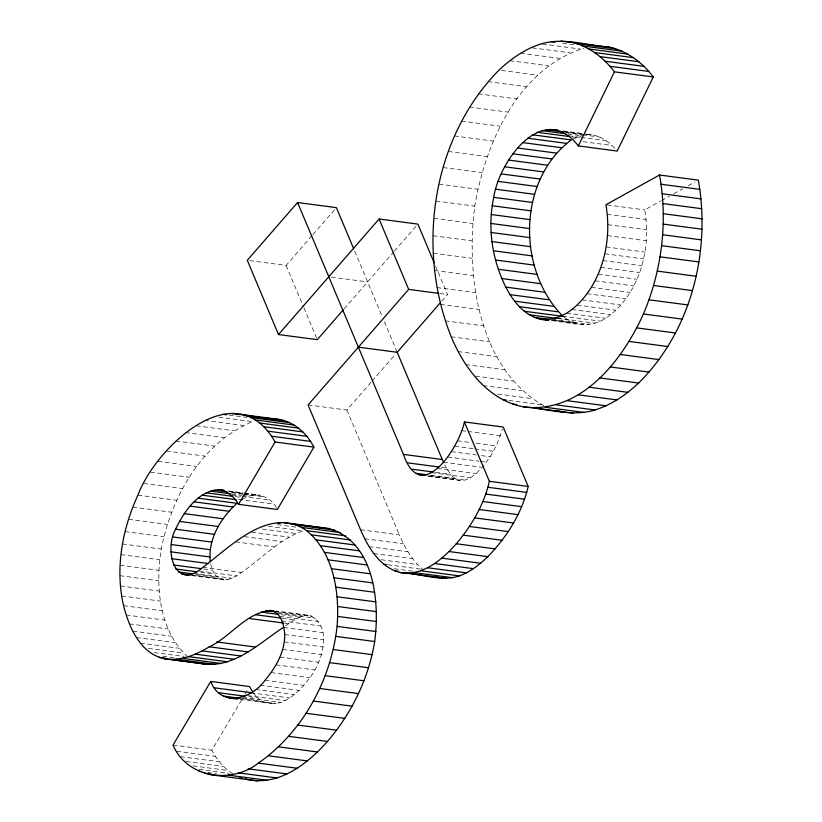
<?xml version="1.0" encoding="UTF-8"?>
<svg xmlns="http://www.w3.org/2000/svg" width="822" height="822" viewBox="0 0 822 822"><rect width="100%" height="100%" fill="white"/><g stroke="black" fill="none" stroke-linecap="round" stroke-linejoin="round"><path stroke-width="0.62" stroke-dasharray="4.11 3.08" d="M188.002 657.014C158.687 630.453 155.389 585.922 161.225 549.055C171.541 496.93 201.431 442.534 252.652 421.655L218.847 417.196M551.069 320.508C568.865 322.286 589.199 329.55 605.516 318.268C615.719 311.867 623.682 302.517 630.135 292.447C645.064 268.013 649.575 237.928 644.736 209.898L660.364 201.215M543.753 405.708C477.664 367.732 465.91 275.051 474.767 206.127C485.463 142.936 517.963 69.017 583.867 48.179M242.449 698.638C256.721 697.95 271.352 708.194 285.09 700.56C295.324 695.443 303.143 686.75 309.894 677.718C322.286 662.07 333.866 624.484 308.733 615.318L276.171 611.023M428.241 476.318L459.549 480.449L464.923 480.089L470.451 477.808L476.205 473.575L482.298 467.358L490.2 456.775L496.252 445.945L502.55 429.218M232.903 773.81C223.759 768.19 216.813 759.62 211.87 750.198L242.398 698.628M244.997 694.23L248.244 688.744M249.785 260.625L286.097 265.414L312.083 235.575M312.925 234.609L336.404 207.647M344.13 308.846L393.594 252.046M394.437 251.08L417.915 224.118M308.075 404.927L346.894 410.044L371.205 382.127M372.047 381.161L395.516 354.21M441.63 301.253L447.497 294.512L435.66 266.359M191.331 575.544L223.892 579.839L227.817 579.602L236.746 575.914L241.689 572.451C261.848 558.302 279.47 539.109 303.226 530.827L264.407 525.7M285.553 625.881C292.54 621.103 299.896 615.421 308.733 615.318M242.1 499.725C253.977 490.333 271.394 496.005 277.374 509.455M661.484 200.599L669.303 196.253M673.773 193.776L682.702 188.813M688.281 185.721L694.991 182.001M573.16 138.918L583.867 135.014M586.055 134.726C598.601 133.462 609.503 141.99 617.168 151.043M562.546 43.206L573.818 44.686M542.551 44.028L580.127 48.991M532.296 47.83L569.862 52.783M520.552 53.224L559.371 58.352M509.856 60.674L548.675 65.791M501.512 70.435L537.824 75.234M488.042 81.655L526.861 86.772M478.322 93.842L517.141 98.959M469.465 107.024L508.284 112.141M563.43 131.058L582.212 133.534M587.227 134.191L593.484 135.024M562.988 131.099L583.034 133.75M584.278 133.914L589.292 134.572M564.94 132.137L582.469 134.448M566.307 132.671L581.339 134.654M582.593 134.818L600.122 137.14M568.012 134.048L580.538 135.702M461.491 121.091L500.31 126.218M568.701 135.774L579.972 137.264M581.226 137.428L606.266 140.726M572.215 136.904L575.975 137.397M583.137 141.672L611.938 145.473M454.432 135.949L493.251 141.065M448.329 151.474L487.148 156.591M443.192 167.565L482.011 172.682M607.16 204.935L644.736 209.898M439.051 184.107L477.87 189.235M607.263 214.316L646.092 219.433M435.937 201.01L474.767 206.127M607.848 224.663L646.667 229.79M607.509 235.616L646.328 240.733M433.965 218.323L472.784 223.45M606.112 246.939L644.941 252.056M604.776 253.772L643.595 258.899M433.04 235.739L471.869 240.867M603.04 260.615L641.859 265.732M600.861 267.417L639.68 272.544M598.211 274.158L637.029 279.285M433.215 253.145L472.034 258.272M595.036 280.805L633.865 285.933M591.316 287.33L630.135 292.447M434.489 270.459L473.308 275.586M586.99 293.69L625.809 298.818M582.038 299.866L620.857 304.993M577.075 305.065L615.904 310.192M436.893 287.566L475.722 292.694M331.287 277.096L367.609 281.895M571.948 309.504L610.777 314.62M439.986 293.526L447.497 294.512M566.687 313.151L605.516 318.268M562.587 316.162L600.163 321.114M557.182 318.186L594.758 323.138M558.066 318.576L568.084 319.902L578.616 324.145M440.469 304.387L479.288 309.514M551.768 319.378L589.333 324.33M554.511 320.015L573.294 322.491M552.641 320.539L583.949 324.669M445.226 320.827L484.055 325.944M451.206 336.773L490.025 341.89M458.183 351.569L497.002 356.686M465.879 364.619L504.708 369.746M475.506 376.096L513.072 381.059M483.213 385.528L522.032 390.656M497.711 394.067L531.515 398.536M508.9 400.417L541.462 404.712M461.738 430.615L466.742 431.283M467.995 431.447L500.557 435.742M457.433 440.818L471.212 442.637M476.215 443.294L496.252 445.945M229.215 415.1L246.754 417.412M454.628 446.212L473.421 448.689M474.664 448.853L493.457 451.329M451.381 451.648L476.431 454.956M481.435 455.614L490.2 456.775M204.493 420.309L243.322 425.436M447.671 457.032L478.979 461.163M480.233 461.327L486.49 462.149M196.263 425.806L233.838 430.759M443.479 462.241L481.045 467.194M185.453 432.526L224.283 437.643M441.352 467.307L446.356 467.965C449.613 472.989 453.271 479.021 459.549 480.449M437.386 468.458L476.205 473.575M435.578 472.321L450.61 474.304M431.632 472.691L470.451 477.808M175.898 440.972L214.717 446.099M429.968 475.178L455.018 478.486M431.118 475.63L464.923 480.089M428.468 475.948L457.268 479.75M166.404 451.011L205.223 456.138M158.081 461.317L196.91 466.444M150.56 472.167L189.379 477.284M228.095 490.929L243.117 492.912M244.37 493.077L260.646 495.224M229.359 491.258L243.137 493.077M244.391 493.241L256.916 494.895M231.773 492.44L243.045 493.919M244.298 494.094L253.063 495.245M231.506 492.584L242.778 494.063M244.021 494.228L265.311 497.043M231.599 493.96L241.617 495.286M242.87 495.45L249.128 496.272M232.153 495.039L240.918 496.2M242.171 496.365L269.719 500.002M143.84 483.47L182.659 488.587M235.113 496.642L240.127 497.3M238.699 499.499L273.767 504.133M137.921 495.142L176.74 500.269M360.55 529.758L399.369 534.875C404.897 547.678 411.956 560.265 422.734 569.379M277.404 524.693L297.441 527.334M132.815 507.112L171.634 512.229M364.691 538.729L403.51 543.845M262.485 529.07L296.3 533.529M369.109 546.651L407.928 551.778M251.624 532.163L289.2 537.115M128.52 519.288L167.339 524.405M373.805 553.555L412.623 558.672M244.36 536.643L281.925 541.606M381.244 559.751L417.566 564.539M235.678 541.873L274.507 547M387.665 564.755L421.481 569.214M125.047 531.587L163.876 536.715M394.303 568.732L413.086 571.218M122.406 543.938L161.225 549.055M120.885 554.614L159.704 559.741M202.87 567.324L241.689 572.451M203.702 568.968L212.466 570.129C214.46 574.938 218.416 579.376 223.892 579.839M199.171 570.961L236.746 575.914M200.845 572.328L214.624 574.136M193.283 573.181L232.112 578.298M195.975 574.29L217.265 577.095M120.053 565.217L158.872 570.334M190.242 574.65L227.817 579.602M192.81 575.369L220.368 578.996M119.899 575.688L158.718 580.805M120.433 585.952L159.252 591.08M274.836 611.198L312.401 616.161M277.004 612.03L304.561 615.668M278.031 613.253L315.597 618.216M281.062 614.712L299.845 617.199M279.542 616.366L318.361 621.494M121.656 595.971L160.475 601.098M282.038 618.226L294.553 619.88M281.895 620.898L320.714 626.015M284.905 623.199L288.666 623.692M123.567 605.67L162.386 610.797M283.95 627.515L322.769 632.632M284.751 634.522L323.57 639.65M126.167 615L164.986 620.127M284.33 641.848L323.149 646.976M129.465 623.898L168.284 629.025M282.717 649.401L321.536 654.528M132.815 631.132L171.644 636.249M136.473 637.553L175.292 642.67M279.953 657.097L318.772 662.224M140.418 643.153L179.237 648.281M276.058 664.854L314.877 669.981M148.412 648.435L183.47 653.058M154.187 652.555L184.241 656.521M162.756 656.172L174.028 657.662M271.075 672.591L309.894 677.718M265.023 680.226L303.842 685.343M260.297 685.229L299.116 690.357M255.58 689.432L294.399 694.559M250.895 692.833L289.714 697.96M247.525 695.607L285.09 700.56M248.85 696.717L257.615 697.868L262.485 701.279M242.993 697.416L280.559 702.368M238.575 698.433L276.151 703.396M240.24 699.46L271.877 703.632M173.052 745.071L211.87 750.198M176.617 751.226L215.436 756.343M180.521 756.651L219.34 761.768M186.008 761.521L223.574 766.484M193.036 765.868L228.105 770.491M199.088 769.351L229.143 773.317M207.874 772.485L216.638 773.646M563.019 316.347L568.084 319.902M253.279 692.946L257.615 697.868M444.825 464.8L446.356 467.965M354.724 251.255L382.405 317.087M384.377 321.782L397.201 352.278M286.097 265.414L303.431 306.657M303.935 307.839L317.302 339.661M346.894 410.044L399.369 534.875M210.545 563.83L212.466 570.129"/><path stroke-width="1.23" d="M252.652 691.877L249.539 686.555L210.72 681.428L173.052 745.071C186.995 778.167 231.496 784.27 258.365 763.135C302.835 732.032 331.081 679.938 337.092 626.385C339.661 592.796 334.071 553.494 306.75 530.714C269.534 505.068 230.016 547.144 202.87 567.324C174.387 592.159 164.01 549.62 175.61 529.204C184.334 510.801 200.743 486.47 224.334 490.436M245.346 778.968C277.559 787.312 307.387 764.224 327.423 741.444C351.816 713.208 368.595 678.366 374.688 641.509C379.949 602.012 374.4 541.719 328.903 528.556L290.084 523.439M523.624 406.9C580.64 414.124 622.531 360.509 643.421 313.983C661.885 270.5 667.978 221.57 659.511 175.014L698.34 180.141C710.989 251.861 691.097 331.153 638.612 383.052C626.076 394.837 611.527 404.794 594.994 409.962C571.516 417.247 547.236 408.668 523.624 406.9C488.114 400.098 464.338 368.348 451.206 336.773C416.096 248.943 431.488 138.517 499.005 70.106C511.171 58.67 525.186 48.786 541.297 43.864C563.615 37.196 586.641 45.385 609.051 47.029C626.96 50.882 642.383 62.493 653.274 76.96L617.168 151.043L578.349 145.915C542.726 100.099 498.933 161.595 493.734 197.342C487.949 224.416 491.196 253.104 501.893 278.566C509.907 298.222 525.011 319.994 548.562 320.179M563.019 316.347C516.894 270.099 517.315 180.213 571.29 139.925L532.471 134.808M210.298 561.539C207.812 539.15 220.81 517.737 237.034 503.321L198.215 498.194M400.602 572.636C423.166 576.109 442.37 559.463 456.282 543.763C471.571 525.7 484.107 504.585 489.357 481.312L464.389 421.922L503.208 427.05L528.176 486.439C522.021 513.144 506.784 537.167 487.826 556.658C479.596 564.663 470.318 571.876 459.457 575.893C440.202 582.305 420.063 573.191 400.602 572.636C380.165 567.622 368.328 547.781 360.55 529.758L308.075 404.927L408.678 289.395L438.732 293.362M464.389 421.922C459.498 447.045 421.193 506.393 403.458 454.391L297.574 202.531L247.278 260.297L278.483 334.533L317.302 339.661L343.298 309.812M578.349 145.915L614.445 71.843C603.564 57.365 588.141 45.755 570.221 41.901M240.26 414.309L279.079 419.436C294.492 422.066 306.976 433.492 313.891 447.127L277.374 509.455L238.544 504.338L275.072 442.01C235.75 372.119 155.985 446.685 137.921 495.142C122.18 529.337 115.008 568.577 123.567 605.67C129.116 627.309 140.161 653.521 164.451 658.741L203.27 663.857C234.547 668.327 259.598 642.835 283.487 627.35M278.483 334.533L379.086 219.001L417.915 224.118L434.18 262.835M358.371 347.161L397.201 352.278L439.955 303.184M164.451 658.741C180.326 661.433 195.985 654.877 209.312 646.811C231.116 636.814 247.946 609.739 273.664 610.695M659.511 175.014L605.917 204.77C610.756 232.811 606.246 262.896 591.316 287.33C580.486 304.715 562.012 322.543 539.797 319.018M319.028 527.95L328.903 528.556M599.752 46.227L602.074 46.422M604.396 46.628L609.051 47.029M274.24 418.994L279.079 419.436M210.72 681.428C220.902 708.204 252.19 698.813 265.023 680.226C275.915 667.485 284.844 651.733 284.751 634.522C284.093 625.152 281.021 611.732 269.914 610.201M560.933 41.1L569.697 42.261M573.458 42.754L575.965 43.083M579.716 43.576L582.223 43.905M585.983 44.409L588.48 44.737M590.987 45.066L594.748 45.559M576.643 43.628L615.462 48.745M551.274 41.717L555.035 42.21M582.839 45.991L621.668 51.108M588.809 48.96L627.638 54.088M594.532 52.516L633.351 57.643M599.978 56.615L638.797 61.742M605.126 61.229L643.945 66.346M609.955 66.315L648.774 71.432M614.445 71.843L653.274 76.96M554.665 129.897L558.415 130.4M550.473 129.455L557.984 130.441M546.157 129.66L562.433 131.808M541.719 130.575L565.515 133.719M537.156 132.27L569.718 136.575M527.652 138.219L566.471 143.347M522.7 142.596L561.518 147.724M517.624 147.981L556.443 153.108M512.949 153.806L551.768 158.923M508.664 160.085L547.483 165.212M661.032 184.241L699.851 189.358M504.79 166.804L543.609 171.932M662.183 193.766L701.002 198.893M501.338 173.925L540.157 179.042M498.327 181.405L537.146 186.522M662.943 203.589L701.762 208.716M495.789 189.224L534.608 194.341M663.282 213.71L702.101 218.827M493.734 197.342L532.553 202.469M663.179 224.098L701.998 229.215M492.183 205.736L531.002 210.864M662.614 234.753L701.433 239.87M491.248 214.532L530.067 219.649M661.566 245.665L700.385 250.782M490.878 223.45L529.697 228.578M297.574 202.531L336.404 207.647L353.737 248.891M491.094 232.482L529.913 237.599M659.994 256.813L698.823 261.941M491.926 241.596L530.745 246.713M657.271 271.116L696.09 276.243M493.395 250.782L532.214 255.899M495.532 260.019L534.351 265.136M653.624 285.491L692.443 290.608M498.348 269.287L537.177 274.404M501.893 278.566L540.712 283.682M649.02 299.814L687.839 304.931M505.849 287.125L544.667 292.242M510.092 294.656L548.911 299.773M643.421 313.983L682.239 319.1M514.582 301.171L553.401 306.298M519.288 306.688L558.107 311.815M524.189 311.219L561.765 316.182M636.773 327.886L675.592 333.013M529.265 314.775L556.813 318.412M534.475 317.374L549.507 319.357M545.12 319.553L548.88 320.046M629.056 341.428L667.875 346.545M620.23 354.488L659.049 359.604M610.243 366.961L649.061 372.078M599.793 377.935L638.612 383.052M589.086 387.213L627.916 392.341M578.205 394.807L617.024 399.924M567.201 400.684L606.03 405.801M556.175 404.845L594.994 409.962M502.643 399.595L506.393 400.088M545.181 407.27L584 412.397M512.969 404.085L516.73 404.578M534.31 407.959L573.129 413.086M231.783 413.538L240.558 414.699M243.055 415.028L253.073 416.353M255.58 416.682L259.341 417.175M261.838 417.504L265.598 418.008M268.106 418.336L270.613 418.665M245.449 415.572L284.268 420.7M250.433 417.442L289.262 422.559M222.957 414.278L226.718 414.771M255.21 419.919L294.029 425.036M259.742 423.022L298.561 428.149M264.016 426.772L302.835 431.889M268.003 431.18L306.832 436.297M271.702 436.246L310.521 441.373M403.458 454.391L442.277 459.519L443.808 462.683M275.072 442.01L313.891 447.127M407.537 462.848L438.845 466.978M411.791 469.187L433.081 471.992M489.357 481.312L528.176 486.439M416.189 473.359L427.461 474.849M418.449 474.623L424.707 475.445M487.929 487.282L526.748 492.409M485.771 494.073L524.59 499.201M482.863 501.533L521.682 506.66M479.175 509.517L517.994 514.644M474.695 517.881L513.524 522.998M218.097 489.768L224.355 490.6M214.244 490.128L226.769 491.772M210.309 491.145L230.345 493.796M469.403 526.47L508.222 531.598M206.312 492.84L232.605 496.313M202.274 495.193L236.078 499.653M463.269 535.153L502.098 540.27M194.156 501.841L232.986 506.958M190.139 506.116L228.958 511.243M456.282 543.763L495.101 548.88M283.991 522.751L322.82 527.868M295.92 524.981L334.739 530.098M277.682 522.884L280.179 523.213M301.489 527.405L340.308 532.533M184.231 513.647L223.05 518.774M306.75 530.714L345.579 535.841M449.007 551.541L487.826 556.658M311.713 534.886L350.532 540.003M179.381 521.384L218.2 526.512M316.326 539.89L355.145 545.017M441.794 558.128L480.613 563.255M320.59 545.726L359.42 550.853M175.61 529.204L214.439 534.321M434.643 563.532L473.462 568.66M324.485 552.374L363.303 557.501M427.584 567.745L466.403 572.872M383.905 564.262L386.412 564.591M172.949 536.972L211.768 542.088M420.628 570.766L459.457 575.893M327.988 559.823L366.807 564.94M413.805 572.585L452.624 577.712M394.858 570.869L398.619 571.362M407.126 573.211L445.945 578.339M171.397 544.554L210.216 549.682M331.276 568.649L370.095 573.766M170.976 551.85L209.805 556.967M333.876 577.774L372.705 582.901M171.726 558.703L208.038 563.502M173.648 565.002L201.195 568.639M335.808 587.165L374.637 592.282M175.805 569.019L197.095 571.824M178.446 571.978L192.225 573.797M181.549 573.879L190.314 575.03M185.073 574.712L187.57 575.051M337.082 596.762L375.901 601.879M337.708 606.523L376.527 611.65M337.708 616.418L376.527 621.535M265.732 610.551L275.76 611.866M261.026 612.071L278.555 614.383M255.734 614.753L280.785 618.062M337.092 626.385L375.911 631.502M249.837 618.576L283.652 623.035M335.869 636.382L374.688 641.509M333.27 649.524L372.089 654.651M216.71 641.931L255.539 647.058M209.312 646.811L248.131 651.928M329.694 662.645L368.523 667.762M202.15 650.88L240.969 655.997M195.235 654.148L234.054 659.265M188.567 656.624L227.386 661.751M325.173 675.653L363.992 680.78M182.155 658.319L220.974 663.436M175.99 659.223L214.819 664.351M159.078 657.302L165.345 658.124M170.092 659.367L208.911 664.484M319.696 688.476L358.515 693.604M214.45 687.819L252.025 692.782M313.295 701.043L352.114 706.17M218.796 692.751L245.09 696.224M223.656 696.152L239.942 698.299M228.968 697.981L237.733 699.132M305.969 713.26L344.788 718.377M297.728 725.045L336.558 730.162M288.604 736.317L327.423 741.444M278.637 746.859L317.456 751.976M268.527 755.798L307.346 760.925M258.365 763.135L297.184 768.251M248.223 768.817L287.053 773.944M238.216 772.844L277.035 777.961M199.109 771.334L201.616 771.663M228.413 775.167L267.232 780.294M204.359 773.317L210.617 774.139M221.889 775.629L224.396 775.958M239.418 777.941L241.925 778.27M209.785 774.643L257.728 780.9M556.525 410.455L562.443 412.017M200.054 662.994L203.27 663.857M435.979 576.695L439.431 577.753M221.827 490.097C229.194 492.162 234.815 497.865 238.544 504.338M379.086 219.001L408.678 289.395M397.201 352.278L442.277 459.519"/></g></svg>
